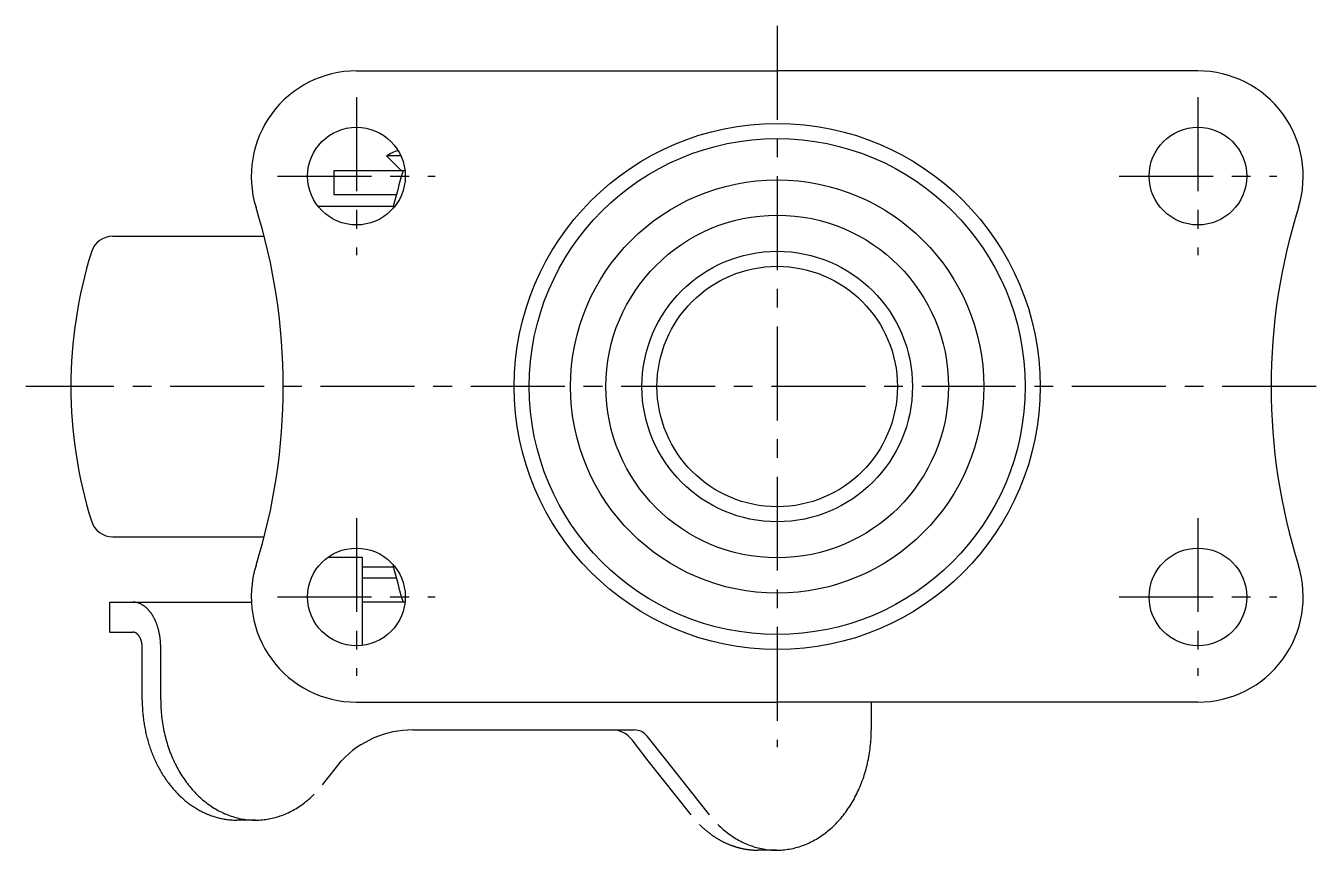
# Model space of a CAD drawing. Extents: x 25 to 221, y 20 to 240.
# Drawn here: x 135.4 to 221.3, y 185.2 to 240.1 of the extents above; entities that cross this region are included whole.
import ezdxf

# ---------------------------------------------------------------- set-up
doc = ezdxf.new("R2010")
doc.units = 0
doc.header["$LTSCALE"] = 5
doc.linetypes.add('CENTER', pattern=[2, 1.25, -0.25, 0.25, -0.25])
doc.layers.get('0').update_dxf_attribs({"linetype": 'CONTINUOUS'})
doc.layers.add('CENTER', color=1, linetype='CENTER')

msp = doc.modelspace()

# ---------------------------------------------------------------- linework, layer by layer
at = {"color": 7, "linetype": 'CONTINUOUS'}
for p, q in [((157.449821, 237.064193), (185.449821, 237.064193)), ((213.449821, 237.064193), (185.449821, 237.064193)), ((160.449821, 230.414193), (159.449821, 231.414193)), ((160.40617, 231.414193), (159.449821, 231.414193)), ((155.949821, 230.414193), (155.949821, 228.814193)), ((160.680919, 230.414193), (155.949821, 230.414193)), ((160.102768, 228.814193), (155.949821, 228.814193)), ((154.888083, 228.064193), (159.911176, 228.064193)), ((141.24688, 226.064193), (151.313185, 226.064193)), ((141.24688, 206.064193), (151.313185, 206.064193)), ((155.568332, 204.714193), (157.823142, 204.714193)), ((157.823142, 204.714193), (157.823142, 198.835706)), ((157.823142, 204.064193), (159.911176, 204.064193)), ((160.102768, 203.314193), (157.823142, 203.314193)), ((141.040821, 199.714193), (141.040821, 201.714193)), ((141.040821, 201.714193), (150.458576, 201.714193)), ((160.680919, 201.714193), (157.823142, 201.714193)), ((141.040821, 199.714193), (142.579975, 199.714193)), ((143.195636, 195.214193), (143.195636, 198.714193)), ((144.426959, 195.214193), (144.426959, 198.714193)), ((157.449821, 195.064193), (185.449821, 195.064193)), ((213.449821, 195.064193), (185.449821, 195.064193)), ((191.707604, 195.064193), (191.707604, 193.214193)), ((161.197059, 193.214193), (175.939848, 193.214193)), ((176.872492, 191.163941), (175.801965, 192.552272)), ((178.103815, 191.163941), (176.800064, 192.799779)), ((155.188707, 189.557339), (156.454726, 191.163941)), ((179.714533, 187.557339), (176.872492, 191.163941)), ((180.945856, 187.557339), (178.103815, 191.163941)), ((150.731045, 187.214193), (149.499722, 187.214193)), ((185.403518, 185.214193), (184.172195, 185.214193))]:
    msp.add_line(p, q, dxfattribs=at)
for points in [[(144.427, 198.714, 0), (144.427, 198.751, 0), (144.426, 198.788, 0), (144.426, 198.825, 0), (144.425, 198.861, 0), (144.423, 198.898, 0), (144.422, 198.935, 0), (144.42, 198.972, 0), (144.418, 199.008, 0), (144.416, 199.045, 0), (144.413, 199.081, 0), (144.41, 199.118, 0), (144.407, 199.154, 0), (144.404, 199.191, 0), (144.4, 199.227, 0), (144.396, 199.263, 0), (144.391, 199.299, 0), (144.387, 199.336, 0), (144.382, 199.371, 0), (144.377, 199.407, 0), (144.372, 199.443, 0), (144.366, 199.479, 0), (144.36, 199.514, 0), (144.354, 199.55, 0), (144.347, 199.585, 0), (144.341, 199.62, 0), (144.334, 199.655, 0), (144.326, 199.69, 0), (144.319, 199.725, 0), (144.311, 199.759, 0), (144.303, 199.794, 0), (144.295, 199.828, 0), (144.286, 199.862, 0), (144.278, 199.896, 0), (144.269, 199.93, 0), (144.259, 199.963, 0), (144.25, 199.997, 0), (144.24, 200.03, 0), (144.23, 200.063, 0), (144.219, 200.096, 0), (144.209, 200.128, 0), (144.198, 200.161, 0), (144.187, 200.193, 0), (144.176, 200.225, 0), (144.164, 200.257, 0), (144.152, 200.288, 0), (144.14, 200.319, 0), (144.128, 200.35, 0), (144.116, 200.381, 0), (144.103, 200.411, 0), (144.09, 200.442, 0), (144.077, 200.472, 0), (144.063, 200.501, 0), (144.05, 200.531, 0), (144.036, 200.56, 0), (144.022, 200.589, 0), (144.008, 200.617, 0), (143.993, 200.646, 0), (143.979, 200.674, 0), (143.964, 200.701, 0), (143.948, 200.729, 0), (143.933, 200.756, 0), (143.918, 200.783, 0), (143.902, 200.809, 0), (143.886, 200.836, 0), (143.87, 200.861, 0), (143.854, 200.887, 0), (143.837, 200.912, 0), (143.82, 200.937, 0), (143.803, 200.962, 0), (143.786, 200.986, 0), (143.769, 201.01, 0), (143.752, 201.033, 0), (143.734, 201.056, 0), (143.716, 201.079, 0), (143.698, 201.102, 0), (143.68, 201.124, 0), (143.662, 201.146, 0), (143.643, 201.167, 0), (143.625, 201.188, 0), (143.606, 201.209, 0), (143.587, 201.229, 0), (143.568, 201.249, 0), (143.549, 201.268, 0), (143.53, 201.287, 0), (143.51, 201.306, 0), (143.49, 201.324, 0), (143.471, 201.342, 0), (143.451, 201.36, 0), (143.431, 201.377, 0), (143.41, 201.394, 0), (143.39, 201.41, 0), (143.37, 201.426, 0), (143.349, 201.442, 0), (143.328, 201.457, 0), (143.308, 201.472, 0), (143.287, 201.486, 0), (143.266, 201.5, 0), (143.245, 201.513, 0), (143.223, 201.526, 0), (143.202, 201.539, 0), (143.181, 201.551, 0), (143.159, 201.563, 0), (143.138, 201.574, 0), (143.116, 201.585, 0), (143.094, 201.595, 0), (143.073, 201.606, 0), (143.051, 201.615, 0), (143.029, 201.624, 0), (143.007, 201.633, 0), (142.985, 201.641, 0), (142.963, 201.649, 0), (142.94, 201.657, 0), (142.918, 201.664, 0), (142.896, 201.67, 0), (142.873, 201.676, 0), (142.851, 201.682, 0), (142.829, 201.687, 0), (142.806, 201.692, 0), (142.784, 201.696, 0), (142.761, 201.7, 0), (142.738, 201.703, 0), (142.716, 201.706, 0), (142.693, 201.709, 0), (142.671, 201.711, 0), (142.648, 201.712, 0), (142.625, 201.713, 0), (142.603, 201.714, 0), (142.58, 201.714, 0)], [(143.196, 198.714, 0), (143.196, 198.726, 0), (143.195, 198.739, 0), (143.195, 198.751, 0), (143.195, 198.763, 0), (143.194, 198.776, 0), (143.194, 198.788, 0), (143.193, 198.8, 0), (143.193, 198.812, 0), (143.192, 198.824, 0), (143.191, 198.837, 0), (143.19, 198.849, 0), (143.189, 198.861, 0), (143.188, 198.873, 0), (143.187, 198.885, 0), (143.185, 198.897, 0), (143.184, 198.909, 0), (143.182, 198.921, 0), (143.181, 198.933, 0), (143.179, 198.945, 0), (143.177, 198.957, 0), (143.175, 198.969, 0), (143.173, 198.981, 0), (143.171, 198.993, 0), (143.169, 199.004, 0), (143.167, 199.016, 0), (143.165, 199.028, 0), (143.162, 199.04, 0), (143.16, 199.051, 0), (143.157, 199.063, 0), (143.154, 199.074, 0), (143.152, 199.086, 0), (143.149, 199.097, 0), (143.146, 199.108, 0), (143.143, 199.119, 0), (143.14, 199.131, 0), (143.137, 199.142, 0), (143.133, 199.153, 0), (143.13, 199.164, 0), (143.126, 199.175, 0), (143.123, 199.186, 0), (143.119, 199.196, 0), (143.116, 199.207, 0), (143.112, 199.218, 0), (143.108, 199.228, 0), (143.104, 199.239, 0), (143.1, 199.249, 0), (143.096, 199.26, 0), (143.092, 199.27, 0), (143.088, 199.28, 0), (143.083, 199.29, 0), (143.079, 199.3, 0), (143.074, 199.31, 0), (143.07, 199.32, 0), (143.065, 199.329, 0), (143.061, 199.339, 0), (143.056, 199.349, 0), (143.051, 199.358, 0), (143.046, 199.367, 0), (143.041, 199.377, 0), (143.036, 199.386, 0), (143.031, 199.395, 0), (143.026, 199.404, 0), (143.021, 199.413, 0), (143.015, 199.421, 0), (143.01, 199.43, 0), (143.004, 199.438, 0), (142.999, 199.447, 0), (142.993, 199.455, 0), (142.988, 199.463, 0), (142.982, 199.471, 0), (142.976, 199.479, 0), (142.971, 199.487, 0), (142.965, 199.495, 0), (142.959, 199.503, 0), (142.953, 199.51, 0), (142.947, 199.517, 0), (142.941, 199.525, 0), (142.934, 199.532, 0), (142.928, 199.539, 0), (142.922, 199.546, 0), (142.916, 199.552, 0), (142.909, 199.559, 0), (142.903, 199.566, 0), (142.896, 199.572, 0), (142.89, 199.578, 0), (142.883, 199.584, 0), (142.877, 199.59, 0), (142.87, 199.596, 0), (142.864, 199.602, 0), (142.857, 199.607, 0), (142.85, 199.613, 0), (142.843, 199.618, 0), (142.836, 199.623, 0), (142.829, 199.628, 0), (142.823, 199.633, 0), (142.816, 199.638, 0), (142.809, 199.643, 0), (142.802, 199.647, 0), (142.794, 199.652, 0), (142.787, 199.656, 0), (142.78, 199.66, 0), (142.773, 199.664, 0), (142.766, 199.667, 0), (142.759, 199.671, 0), (142.751, 199.675, 0), (142.744, 199.678, 0), (142.737, 199.681, 0), (142.73, 199.684, 0), (142.722, 199.687, 0), (142.715, 199.69, 0), (142.707, 199.693, 0), (142.7, 199.695, 0), (142.693, 199.697, 0), (142.685, 199.699, 0), (142.678, 199.701, 0), (142.67, 199.703, 0), (142.663, 199.705, 0), (142.655, 199.707, 0), (142.648, 199.708, 0), (142.64, 199.709, 0), (142.633, 199.711, 0), (142.625, 199.711, 0), (142.618, 199.712, 0), (142.61, 199.713, 0), (142.603, 199.714, 0), (142.595, 199.714, 0), (142.588, 199.714, 0), (142.58, 199.714, 0)], [(143.196, 195.214, 0), (143.196, 195.116, 0), (143.198, 195.018, 0), (143.2, 194.92, 0), (143.203, 194.822, 0), (143.207, 194.724, 0), (143.213, 194.626, 0), (143.219, 194.528, 0), (143.226, 194.43, 0), (143.234, 194.332, 0), (143.243, 194.235, 0), (143.253, 194.138, 0), (143.264, 194.04, 0), (143.276, 193.943, 0), (143.288, 193.846, 0), (143.302, 193.75, 0), (143.317, 193.653, 0), (143.332, 193.557, 0), (143.349, 193.461, 0), (143.366, 193.366, 0), (143.385, 193.27, 0), (143.404, 193.175, 0), (143.424, 193.08, 0), (143.445, 192.986, 0), (143.467, 192.892, 0), (143.49, 192.798, 0), (143.514, 192.705, 0), (143.539, 192.612, 0), (143.564, 192.519, 0), (143.591, 192.427, 0), (143.618, 192.335, 0), (143.646, 192.244, 0), (143.676, 192.153, 0), (143.706, 192.062, 0), (143.736, 191.972, 0), (143.768, 191.883, 0), (143.801, 191.794, 0), (143.834, 191.705, 0), (143.869, 191.617, 0), (143.904, 191.53, 0), (143.94, 191.443, 0), (143.977, 191.357, 0), (144.015, 191.271, 0), (144.053, 191.186, 0), (144.093, 191.101, 0), (144.133, 191.017, 0), (144.174, 190.934, 0), (144.215, 190.852, 0), (144.258, 190.77, 0), (144.301, 190.688, 0), (144.346, 190.608, 0), (144.391, 190.528, 0), (144.436, 190.449, 0), (144.483, 190.37, 0), (144.53, 190.292, 0), (144.578, 190.215, 0), (144.627, 190.139, 0), (144.676, 190.064, 0), (144.726, 189.989, 0), (144.777, 189.915, 0), (144.829, 189.842, 0), (144.881, 189.769, 0), (144.934, 189.698, 0), (144.988, 189.627, 0), (145.042, 189.557, 0), (145.097, 189.488, 0), (145.153, 189.42, 0), (145.209, 189.353, 0), (145.266, 189.287, 0), (145.324, 189.221, 0), (145.382, 189.157, 0), (145.441, 189.093, 0), (145.5, 189.03, 0), (145.561, 188.968, 0), (145.621, 188.907, 0), (145.683, 188.847, 0), (145.744, 188.789, 0), (145.807, 188.731, 0), (145.87, 188.674, 0), (145.933, 188.617, 0), (145.997, 188.562, 0), (146.062, 188.508, 0), (146.127, 188.455, 0), (146.193, 188.403, 0), (146.259, 188.352, 0), (146.325, 188.302, 0), (146.392, 188.253, 0), (146.46, 188.206, 0), (146.528, 188.159, 0), (146.596, 188.113, 0), (146.665, 188.068, 0), (146.735, 188.025, 0), (146.804, 187.982, 0), (146.875, 187.941, 0), (146.945, 187.901, 0), (147.016, 187.861, 0), (147.087, 187.823, 0), (147.159, 187.786, 0), (147.231, 187.75, 0), (147.303, 187.715, 0), (147.376, 187.682, 0), (147.449, 187.649, 0), (147.522, 187.618, 0), (147.596, 187.588, 0), (147.67, 187.559, 0), (147.744, 187.531, 0), (147.818, 187.504, 0), (147.893, 187.478, 0), (147.968, 187.454, 0), (148.043, 187.431, 0), (148.118, 187.409, 0), (148.194, 187.388, 0), (148.27, 187.368, 0), (148.346, 187.349, 0), (148.422, 187.332, 0), (148.498, 187.316, 0), (148.575, 187.301, 0), (148.651, 187.287, 0), (148.728, 187.274, 0), (148.805, 187.263, 0), (148.882, 187.253, 0), (148.959, 187.244, 0), (149.036, 187.236, 0), (149.113, 187.229, 0), (149.19, 187.224, 0), (149.268, 187.22, 0), (149.345, 187.217, 0), (149.422, 187.215, 0), (149.5, 187.214, 0)], [(144.427, 195.214, 0), (144.428, 195.074, 0), (144.431, 194.934, 0), (144.436, 194.795, 0), (144.442, 194.655, 0), (144.451, 194.516, 0), (144.462, 194.376, 0), (144.474, 194.237, 0), (144.489, 194.099, 0), (144.505, 193.96, 0), (144.523, 193.822, 0), (144.543, 193.685, 0), (144.565, 193.548, 0), (144.589, 193.411, 0), (144.615, 193.275, 0), (144.643, 193.14, 0), (144.672, 193.005, 0), (144.703, 192.871, 0), (144.737, 192.738, 0), (144.772, 192.605, 0), (144.809, 192.473, 0), (144.847, 192.342, 0), (144.888, 192.212, 0), (144.93, 192.083, 0), (144.974, 191.955, 0), (145.02, 191.827, 0), (145.067, 191.701, 0), (145.117, 191.576, 0), (145.168, 191.452, 0), (145.22, 191.329, 0), (145.275, 191.207, 0), (145.331, 191.087, 0), (145.388, 190.968, 0), (145.448, 190.85, 0), (145.509, 190.733, 0), (145.571, 190.618, 0), (145.635, 190.504, 0), (145.701, 190.392, 0), (145.768, 190.281, 0), (145.837, 190.172, 0), (145.907, 190.064, 0), (145.979, 189.958, 0), (146.052, 189.853, 0), (146.127, 189.75, 0), (146.203, 189.649, 0), (146.28, 189.549, 0), (146.359, 189.451, 0), (146.439, 189.355, 0), (146.52, 189.261, 0), (146.603, 189.168, 0), (146.687, 189.077, 0), (146.772, 188.989, 0), (146.858, 188.902, 0), (146.946, 188.817, 0), (147.035, 188.734, 0), (147.124, 188.653, 0), (147.215, 188.574, 0), (147.307, 188.497, 0), (147.4, 188.422, 0), (147.495, 188.349, 0), (147.59, 188.278, 0), (147.686, 188.21, 0), (147.783, 188.143, 0), (147.881, 188.079, 0), (147.979, 188.017, 0), (148.079, 187.957, 0), (148.179, 187.899, 0), (148.28, 187.843, 0), (148.382, 187.79, 0), (148.485, 187.739, 0), (148.588, 187.69, 0), (148.692, 187.644, 0), (148.797, 187.6, 0), (148.902, 187.558, 0), (149.008, 187.519, 0), (149.114, 187.482, 0), (149.221, 187.447, 0), (149.328, 187.415, 0), (149.436, 187.385, 0), (149.544, 187.357, 0), (149.653, 187.332, 0), (149.761, 187.309, 0), (149.87, 187.289, 0), (149.98, 187.271, 0), (150.089, 187.256, 0), (150.199, 187.243, 0), (150.309, 187.232, 0), (150.419, 187.224, 0), (150.529, 187.218, 0), (150.639, 187.215, 0), (150.749, 187.214, 0), (150.86, 187.216, 0), (150.97, 187.22, 0), (151.08, 187.226, 0), (151.19, 187.235, 0), (151.3, 187.247, 0), (151.41, 187.261, 0), (151.519, 187.277, 0), (151.628, 187.296, 0), (151.737, 187.317, 0), (151.846, 187.34, 0), (151.954, 187.366, 0), (152.062, 187.395, 0), (152.17, 187.425, 0), (152.277, 187.458, 0), (152.383, 187.494, 0), (152.49, 187.532, 0), (152.595, 187.572, 0), (152.7, 187.614, 0), (152.805, 187.659, 0), (152.908, 187.706, 0), (153.011, 187.756, 0), (153.114, 187.808, 0), (153.216, 187.862, 0), (153.316, 187.918, 0), (153.417, 187.976, 0), (153.516, 188.037, 0), (153.614, 188.1, 0), (153.712, 188.165, 0), (153.809, 188.232, 0), (153.904, 188.302, 0), (153.999, 188.373, 0), (154.093, 188.447, 0), (154.186, 188.522, 0), (154.277, 188.6, 0), (154.368, 188.68, 0), (154.457, 188.761, 0), (154.546, 188.845, 0), (154.633, 188.931, 0)], [(181.502, 186.931, 0), (181.589, 186.845, 0), (181.677, 186.761, 0), (181.767, 186.68, 0), (181.857, 186.6, 0), (181.949, 186.522, 0), (182.042, 186.447, 0), (182.135, 186.373, 0), (182.23, 186.302, 0), (182.326, 186.232, 0), (182.423, 186.165, 0), (182.52, 186.1, 0), (182.619, 186.037, 0), (182.718, 185.976, 0), (182.818, 185.918, 0), (182.919, 185.862, 0), (183.021, 185.808, 0), (183.123, 185.756, 0), (183.226, 185.706, 0), (183.33, 185.659, 0), (183.434, 185.614, 0), (183.539, 185.572, 0), (183.645, 185.532, 0), (183.751, 185.494, 0), (183.858, 185.458, 0), (183.965, 185.425, 0), (184.072, 185.395, 0), (184.18, 185.366, 0), (184.289, 185.34, 0), (184.397, 185.317, 0), (184.506, 185.296, 0), (184.616, 185.277, 0), (184.725, 185.261, 0), (184.835, 185.247, 0), (184.945, 185.235, 0), (185.055, 185.226, 0), (185.165, 185.22, 0), (185.275, 185.216, 0), (185.385, 185.214, 0), (185.495, 185.215, 0), (185.605, 185.218, 0), (185.716, 185.224, 0), (185.826, 185.232, 0), (185.936, 185.243, 0), (186.045, 185.256, 0), (186.155, 185.271, 0), (186.264, 185.289, 0), (186.373, 185.309, 0), (186.482, 185.332, 0), (186.59, 185.357, 0), (186.699, 185.385, 0), (186.806, 185.415, 0), (186.913, 185.447, 0), (187.02, 185.482, 0), (187.127, 185.519, 0), (187.232, 185.558, 0), (187.338, 185.6, 0), (187.442, 185.644, 0), (187.546, 185.69, 0), (187.649, 185.739, 0), (187.752, 185.79, 0), (187.854, 185.843, 0), (187.955, 185.899, 0), (188.056, 185.957, 0), (188.155, 186.017, 0), (188.254, 186.079, 0), (188.352, 186.143, 0), (188.449, 186.21, 0), (188.545, 186.278, 0), (188.64, 186.349, 0), (188.734, 186.422, 0), (188.827, 186.497, 0), (188.919, 186.574, 0), (189.01, 186.653, 0), (189.1, 186.734, 0), (189.189, 186.817, 0), (189.276, 186.902, 0), (189.363, 186.989, 0), (189.448, 187.077, 0), (189.532, 187.168, 0), (189.614, 187.261, 0), (189.696, 187.355, 0), (189.776, 187.451, 0), (189.855, 187.549, 0), (189.932, 187.649, 0), (190.008, 187.75, 0), (190.083, 187.853, 0), (190.156, 187.958, 0), (190.227, 188.064, 0), (190.298, 188.172, 0), (190.366, 188.281, 0), (190.434, 188.392, 0), (190.499, 188.504, 0), (190.563, 188.618, 0), (190.626, 188.733, 0), (190.687, 188.85, 0), (190.746, 188.968, 0), (190.804, 189.087, 0), (190.86, 189.207, 0), (190.914, 189.329, 0), (190.967, 189.452, 0), (191.018, 189.576, 0), (191.067, 189.701, 0), (191.115, 189.827, 0), (191.161, 189.955, 0), (191.205, 190.083, 0), (191.247, 190.212, 0), (191.287, 190.342, 0), (191.326, 190.473, 0), (191.363, 190.605, 0), (191.398, 190.738, 0), (191.431, 190.871, 0), (191.462, 191.005, 0), (191.492, 191.14, 0), (191.52, 191.275, 0), (191.545, 191.411, 0), (191.569, 191.548, 0), (191.591, 191.685, 0), (191.611, 191.822, 0), (191.63, 191.96, 0), (191.646, 192.099, 0), (191.66, 192.237, 0), (191.673, 192.376, 0), (191.684, 192.516, 0), (191.692, 192.655, 0), (191.699, 192.795, 0), (191.704, 192.934, 0), (191.707, 193.074, 0), (191.708, 193.214, 0)], [(180.27, 186.931, 0), (180.296, 186.905, 0), (180.322, 186.879, 0), (180.348, 186.854, 0), (180.374, 186.829, 0), (180.401, 186.804, 0), (180.427, 186.779, 0), (180.454, 186.754, 0), (180.48, 186.73, 0), (180.507, 186.705, 0), (180.534, 186.681, 0), (180.561, 186.657, 0), (180.588, 186.633, 0), (180.615, 186.61, 0), (180.642, 186.586, 0), (180.669, 186.563, 0), (180.697, 186.54, 0), (180.724, 186.517, 0), (180.752, 186.494, 0), (180.779, 186.472, 0), (180.807, 186.449, 0), (180.835, 186.427, 0), (180.863, 186.405, 0), (180.891, 186.383, 0), (180.919, 186.362, 0), (180.947, 186.34, 0), (180.975, 186.319, 0), (181.004, 186.298, 0), (181.032, 186.277, 0), (181.061, 186.257, 0), (181.089, 186.236, 0), (181.118, 186.216, 0), (181.147, 186.196, 0), (181.176, 186.176, 0), (181.205, 186.156, 0), (181.234, 186.136, 0), (181.263, 186.117, 0), (181.292, 186.098, 0), (181.321, 186.079, 0), (181.351, 186.06, 0), (181.38, 186.042, 0), (181.41, 186.023, 0), (181.439, 186.005, 0), (181.469, 185.987, 0), (181.499, 185.969, 0), (181.528, 185.952, 0), (181.558, 185.934, 0), (181.588, 185.917, 0), (181.618, 185.9, 0), (181.648, 185.883, 0), (181.678, 185.867, 0), (181.709, 185.85, 0), (181.739, 185.834, 0), (181.769, 185.818, 0), (181.8, 185.802, 0), (181.83, 185.787, 0), (181.861, 185.771, 0), (181.891, 185.756, 0), (181.922, 185.741, 0), (181.953, 185.726, 0), (181.984, 185.712, 0), (182.014, 185.697, 0), (182.045, 185.683, 0), (182.076, 185.669, 0), (182.107, 185.655, 0), (182.138, 185.642, 0), (182.17, 185.629, 0), (182.201, 185.615, 0), (182.232, 185.602, 0), (182.263, 185.59, 0), (182.295, 185.577, 0), (182.326, 185.565, 0), (182.358, 185.553, 0), (182.389, 185.541, 0), (182.421, 185.529, 0), (182.452, 185.518, 0), (182.484, 185.506, 0), (182.516, 185.495, 0), (182.547, 185.485, 0), (182.579, 185.474, 0), (182.611, 185.463, 0), (182.643, 185.453, 0), (182.675, 185.443, 0), (182.707, 185.433, 0), (182.739, 185.424, 0), (182.771, 185.414, 0), (182.803, 185.405, 0), (182.835, 185.396, 0), (182.867, 185.388, 0), (182.899, 185.379, 0), (182.931, 185.371, 0), (182.964, 185.363, 0), (182.996, 185.355, 0), (183.028, 185.347, 0), (183.06, 185.34, 0), (183.093, 185.332, 0), (183.125, 185.325, 0), (183.158, 185.318, 0), (183.19, 185.312, 0), (183.223, 185.305, 0), (183.255, 185.299, 0), (183.288, 185.293, 0), (183.32, 185.288, 0), (183.353, 185.282, 0), (183.385, 185.277, 0), (183.418, 185.272, 0), (183.451, 185.267, 0), (183.483, 185.262, 0), (183.516, 185.258, 0), (183.549, 185.253, 0), (183.581, 185.249, 0), (183.614, 185.246, 0), (183.647, 185.242, 0), (183.68, 185.239, 0), (183.712, 185.235, 0), (183.745, 185.233, 0), (183.778, 185.23, 0), (183.811, 185.227, 0), (183.844, 185.225, 0), (183.876, 185.223, 0), (183.909, 185.221, 0), (183.942, 185.22, 0), (183.975, 185.218, 0), (184.008, 185.217, 0), (184.041, 185.216, 0), (184.074, 185.215, 0), (184.106, 185.215, 0), (184.139, 185.214, 0), (184.172, 185.214, 0)]]:
    msp.add_polyline3d(points, dxfattribs=at)
for centre, radius in [((185.449821, 216.064193), 17.5), ((157.449821, 230.064193), 3.25), ((213.449821, 230.064193), 3.25), ((185.449821, 216.064193), 16.5), ((185.449821, 216.064193), 13.75), ((185.449821, 216.064193), 11.4), ((185.449821, 216.064193), 9), ((185.449821, 216.064193), 8), ((157.449821, 202.064193), 3.25), ((213.449821, 202.064193), 3.25)]:
    msp.add_circle(centre, radius, dxfattribs=at)
for centre, radius, start, end in [((157.449821, 230.064193), 7, 90, 197.329856), ((213.449821, 230.064193), 7, 342.670144, 90), ((163.449821, 223.914193), 8.5, 112.378479, 118.072487), ((208.449821, 216.064193), 50, 163.321565, 166.313644), ((112.583352, 216.064193), 40, 342.670144, 17.329856), ((258.316289, 216.064193), 40, 162.670144, 197.329856), ((141.24688, 224.564193), 1.5, 90, 162.647739), ((168.449821, 216.064193), 30, 162.647739, 197.352261), ((141.24688, 207.564193), 1.5, 197.352261, 270), ((157.449821, 202.064193), 7, 162.670144, 270), ((208.449821, 216.064193), 50, 193.686356, 196.678435), ((213.449821, 202.064193), 7, 270, 17.329856), ((161.197059, 186.704446), 6.509747, 90, 136.760554), ((174.455714, 191.514193), 1.7, 37.635418, 90), ((175.939848, 192.114193), 1.1, 38.554582, 90)]:
    msp.add_arc(centre, radius, start, end, dxfattribs=at)
at = {"layer": 'CENTER', "color": 1, "linetype": 'CENTER'}
for p, q in [((185.449821, 240.064193), (185.449821, 192.064193)), ((157.449821, 235.314193), (157.449821, 224.814193)), ((213.449821, 235.314193), (213.449821, 224.814193)), ((152.199821, 230.064193), (162.699821, 230.064193)), ((208.199821, 230.064193), (218.699821, 230.064193)), ((221.316289, 216.064193), (135.449821, 216.064193)), ((157.449821, 207.314193), (157.449821, 196.814193)), ((213.449821, 207.314193), (213.449821, 196.814193)), ((152.199821, 202.064193), (162.699821, 202.064193)), ((208.199821, 202.064193), (218.699821, 202.064193))]:
    msp.add_line(p, q, dxfattribs=at)

doc.saveas('drawing.dxf')
